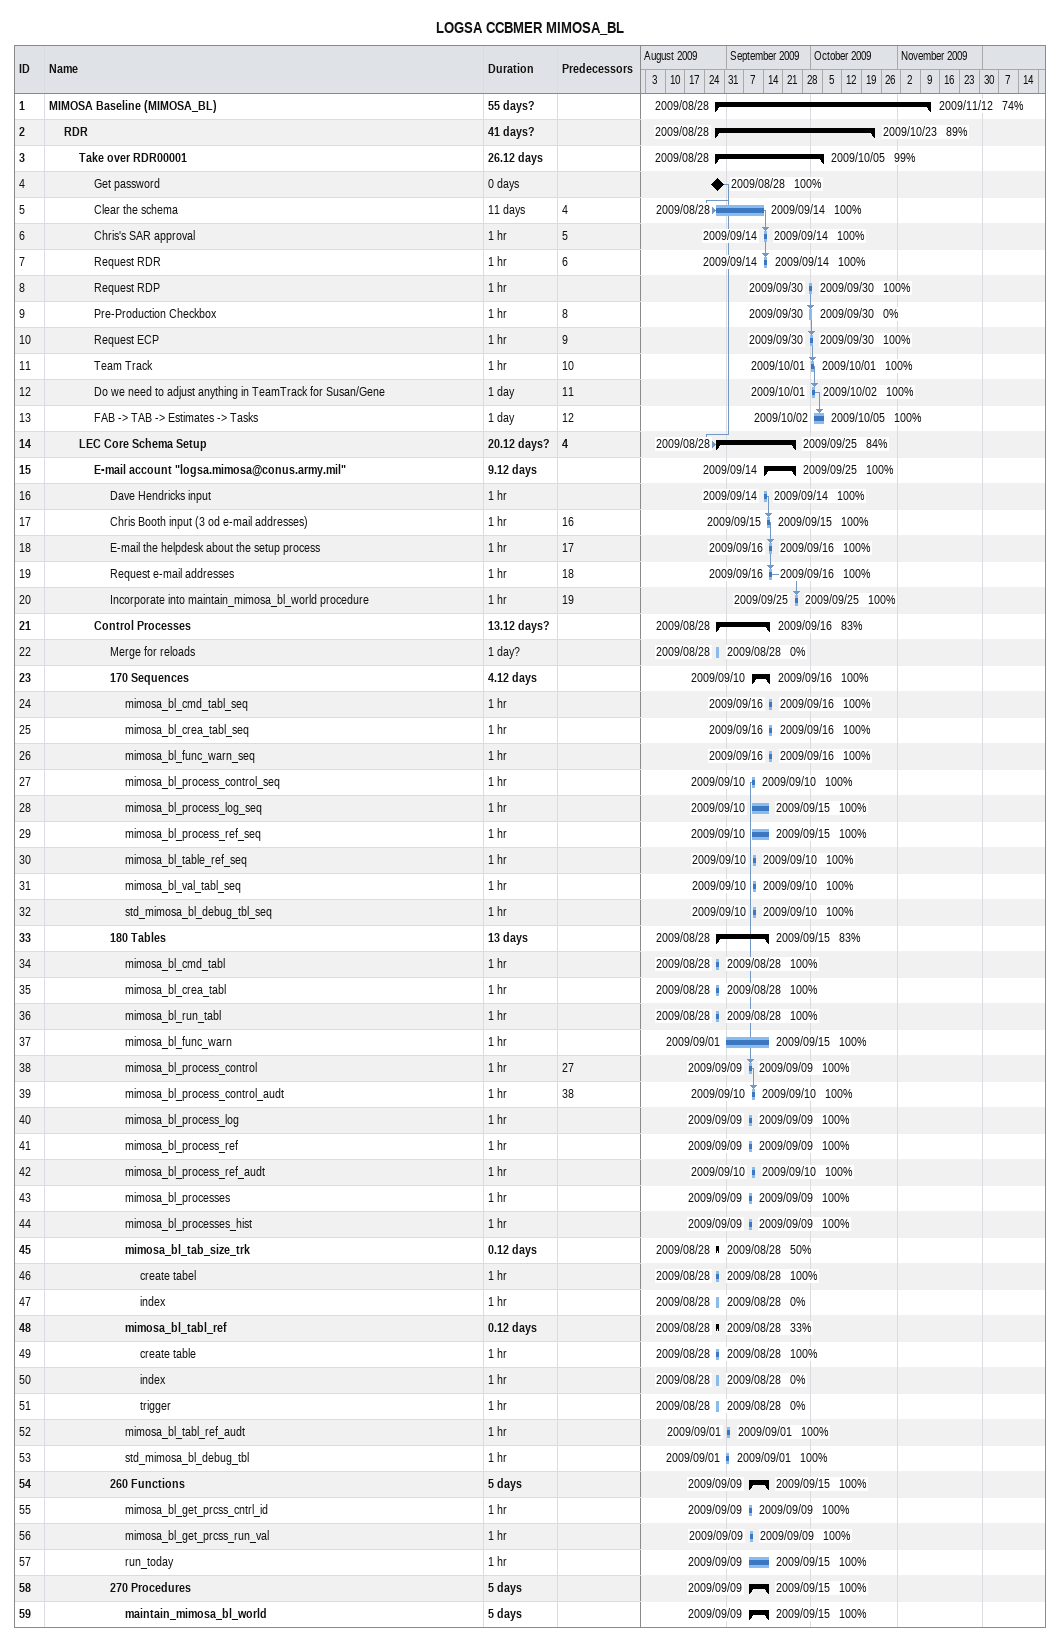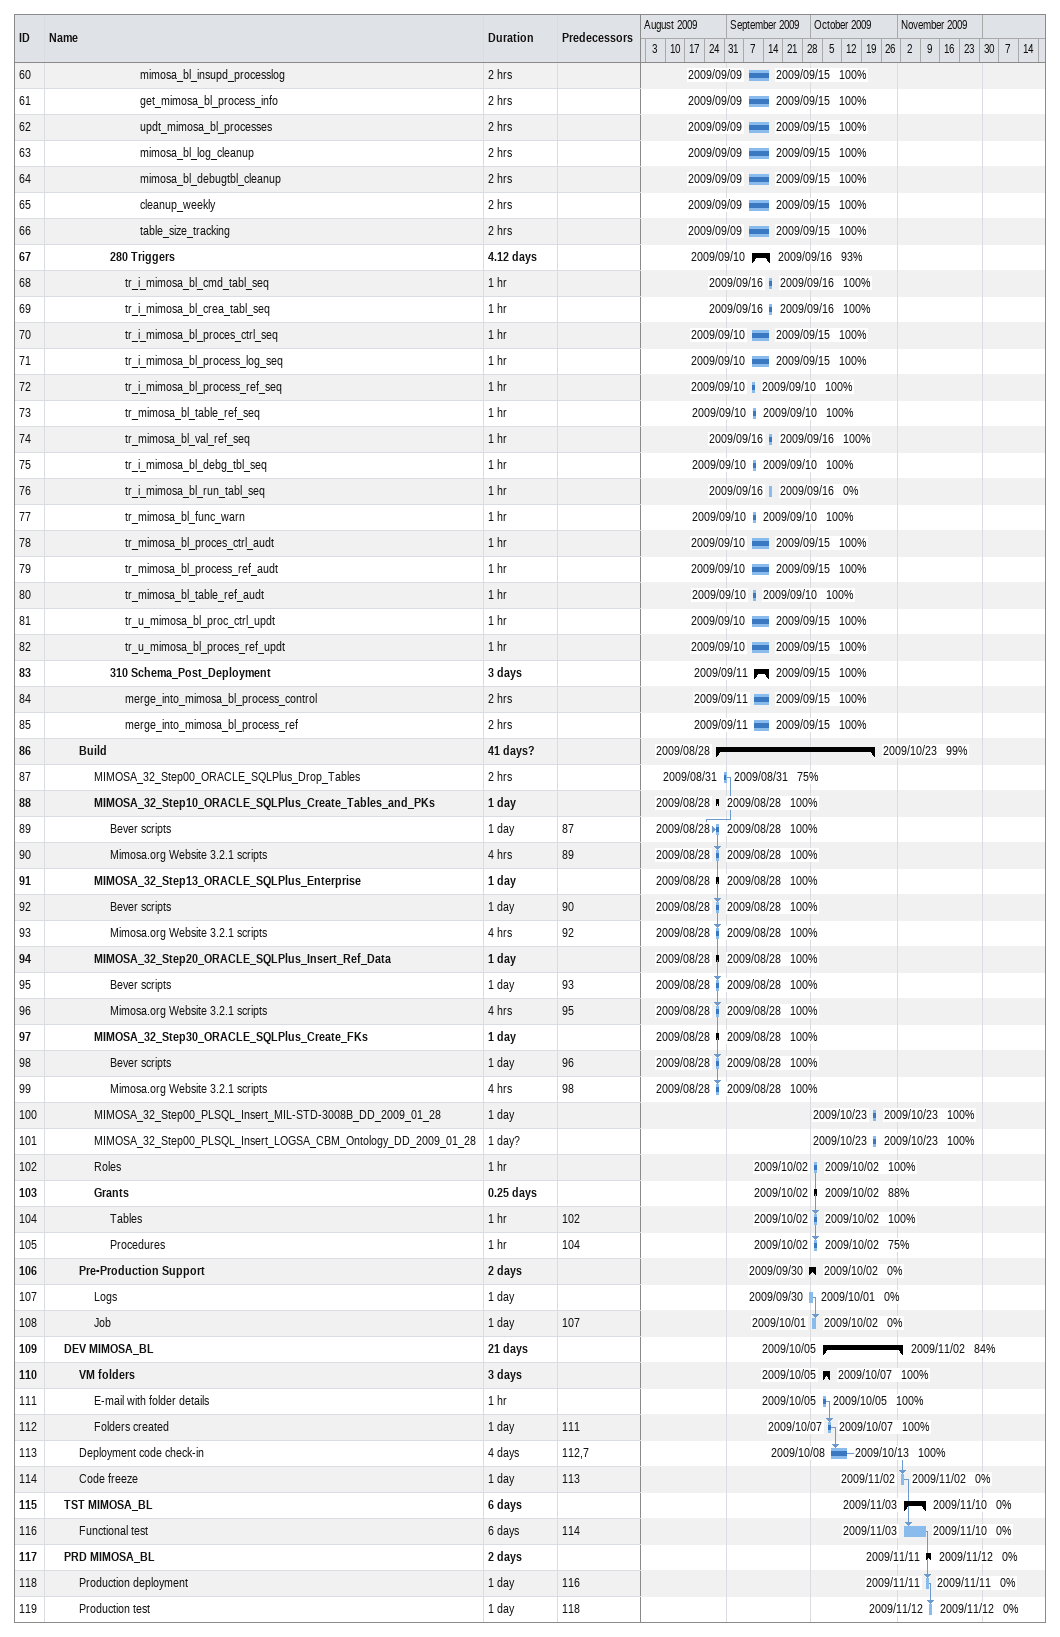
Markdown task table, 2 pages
LOGSA CCBMER MIMOSA_BL

| ID | Level | Task | Duration | Start | Finish | Predecessors | % complete |
|---|---|---|---|---|---|---|---|
| 1 | 1 | **MIMOSA Baseline (MIMOSA_BL)** | 55d? | 2009-08-28 | 2009-11-12 |  | 74 |
| 2 | 2 | **RDR** | 41d? | 2009-08-28 | 2009-10-23 |  | 89 |
| 3 | 3 | **Take over RDR00001** | 26.12d | 2009-08-28 | 2009-10-05 |  | 99 |
| 4 | 4 | Get password | 0d | 2009-08-28 | 2009-08-28 |  | 100 |
| 5 | 4 | Clear the schema | 11d | 2009-08-28 | 2009-09-14 | 4 | 100 |
| 6 | 4 | Chris's SAR approval | 1h | 2009-09-14 | 2009-09-14 | 5 | 100 |
| 7 | 4 | Request RDR | 1h | 2009-09-14 | 2009-09-14 | 6 | 100 |
| 8 | 4 | Request RDP | 1h | 2009-09-30 | 2009-09-30 |  | 100 |
| 9 | 4 | Pre-Production Checkbox | 1h | 2009-09-30 | 2009-09-30 | 8 | 0 |
| 10 | 4 | Request ECP | 1h | 2009-09-30 | 2009-09-30 | 9 | 100 |
| 11 | 4 | Team Track | 1h | 2009-10-01 | 2009-10-01 | 10 | 100 |
| 12 | 4 | Do we need to adjust anything in TeamTrack for Susan/Gene | 1d | 2009-10-01 | 2009-10-02 | 11 | 100 |
| 13 | 4 | FAB -> TAB -> Estimates -> Tasks | 1d | 2009-10-02 | 2009-10-05 | 12 | 100 |
| 14 | 3 | **LEC Core Schema Setup** | 20.12d? | 2009-08-28 | 2009-09-25 | 4 | 84 |
| 15 | 4 | **E-mail account "logsa.mimosa@conus.army.mil"** | 9.12d | 2009-09-14 | 2009-09-25 |  | 100 |
| 16 | 5 | Dave Hendricks input | 1h | 2009-09-14 | 2009-09-14 |  | 100 |
| 17 | 5 | Chris Booth input (3 od e-mail addresses) | 1h | 2009-09-15 | 2009-09-15 | 16 | 100 |
| 18 | 5 | E-mail the helpdesk about the setup process | 1h | 2009-09-16 | 2009-09-16 | 17 | 100 |
| 19 | 5 | Request e-mail addresses | 1h | 2009-09-16 | 2009-09-16 | 18 | 100 |
| 20 | 5 | Incorporate into maintain_mimosa_bl_world procedure | 1h | 2009-09-25 | 2009-09-25 | 19 | 100 |
| 21 | 4 | **Control Processes** | 13.12d? | 2009-08-28 | 2009-09-16 |  | 83 |
| 22 | 5 | Merge for reloads | 1d? | 2009-08-28 | 2009-08-28 |  | 0 |
| 23 | 5 | **170 Sequences** | 4.12d | 2009-09-10 | 2009-09-16 |  | 100 |
| 24 | 6 | mimosa_bl_cmd_tabl_seq | 1h | 2009-09-16 | 2009-09-16 |  | 100 |
| 25 | 6 | mimosa_bl_crea_tabl_seq | 1h | 2009-09-16 | 2009-09-16 |  | 100 |
| 26 | 6 | mimosa_bl_func_warn_seq | 1h | 2009-09-16 | 2009-09-16 |  | 100 |
| 27 | 6 | mimosa_bl_process_control_seq | 1h | 2009-09-10 | 2009-09-10 |  | 100 |
| 28 | 6 | mimosa_bl_process_log_seq | 1h | 2009-09-10 | 2009-09-15 |  | 100 |
| 29 | 6 | mimosa_bl_process_ref_seq | 1h | 2009-09-10 | 2009-09-15 |  | 100 |
| 30 | 6 | mimosa_bl_table_ref_seq | 1h | 2009-09-10 | 2009-09-10 |  | 100 |
| 31 | 6 | mimosa_bl_val_tabl_seq | 1h | 2009-09-10 | 2009-09-10 |  | 100 |
| 32 | 6 | std_mimosa_bl_debug_tbl_seq | 1h | 2009-09-10 | 2009-09-10 |  | 100 |
| 33 | 5 | **180 Tables** | 13d | 2009-08-28 | 2009-09-15 |  | 83 |
| 34 | 6 | mimosa_bl_cmd_tabl | 1h | 2009-08-28 | 2009-08-28 |  | 100 |
| 35 | 6 | mimosa_bl_crea_tabl | 1h | 2009-08-28 | 2009-08-28 |  | 100 |
| 36 | 6 | mimosa_bl_run_tabl | 1h | 2009-08-28 | 2009-08-28 |  | 100 |
| 37 | 6 | mimosa_bl_func_warn | 1h | 2009-09-01 | 2009-09-15 |  | 100 |
| 38 | 6 | mimosa_bl_process_control | 1h | 2009-09-09 | 2009-09-09 | 27 | 100 |
| 39 | 6 | mimosa_bl_process_control_audt | 1h | 2009-09-10 | 2009-09-10 | 38 | 100 |
| 40 | 6 | mimosa_bl_process_log | 1h | 2009-09-09 | 2009-09-09 |  | 100 |
| 41 | 6 | mimosa_bl_process_ref | 1h | 2009-09-09 | 2009-09-09 |  | 100 |
| 42 | 6 | mimosa_bl_process_ref_audt | 1h | 2009-09-10 | 2009-09-10 |  | 100 |
| 43 | 6 | mimosa_bl_processes | 1h | 2009-09-09 | 2009-09-09 |  | 100 |
| 44 | 6 | mimosa_bl_processes_hist | 1h | 2009-09-09 | 2009-09-09 |  | 100 |
| 45 | 6 | **mimosa_bl_tab_size_trk** | 0.12d | 2009-08-28 | 2009-08-28 |  | 50 |
| 46 | 7 | create tabel | 1h | 2009-08-28 | 2009-08-28 |  | 100 |
| 47 | 7 | index | 1h | 2009-08-28 | 2009-08-28 |  | 0 |
| 48 | 6 | **mimosa_bl_tabl_ref** | 0.12d | 2009-08-28 | 2009-08-28 |  | 33 |
| 49 | 7 | create table | 1h | 2009-08-28 | 2009-08-28 |  | 100 |
| 50 | 7 | index | 1h | 2009-08-28 | 2009-08-28 |  | 0 |
| 51 | 7 | trigger | 1h | 2009-08-28 | 2009-08-28 |  | 0 |
| 52 | 6 | mimosa_bl_tabl_ref_audt | 1h | 2009-09-01 | 2009-09-01 |  | 100 |
| 53 | 6 | std_mimosa_bl_debug_tbl | 1h | 2009-09-01 | 2009-09-01 |  | 100 |
| 54 | 5 | **260 Functions** | 5d | 2009-09-09 | 2009-09-15 |  | 100 |
| 55 | 6 | mimosa_bl_get_prcss_cntrl_id | 1h | 2009-09-09 | 2009-09-09 |  | 100 |
| 56 | 6 | mimosa_bl_get_prcss_run_val | 1h | 2009-09-09 | 2009-09-09 |  | 100 |
| 57 | 6 | run_today | 1h | 2009-09-09 | 2009-09-15 |  | 100 |
| 58 | 5 | **270 Procedures** | 5d | 2009-09-09 | 2009-09-15 |  | 100 |
| 59 | 6 | **maintain_mimosa_bl_world** | 5d | 2009-09-09 | 2009-09-15 |  | 100 |
| 60 | 7 | mimosa_bl_insupd_processlog | 2h | 2009-09-09 | 2009-09-15 |  | 100 |
| 61 | 7 | get_mimosa_bl_process_info | 2h | 2009-09-09 | 2009-09-15 |  | 100 |
| 62 | 7 | updt_mimosa_bl_processes | 2h | 2009-09-09 | 2009-09-15 |  | 100 |
| 63 | 7 | mimosa_bl_log_cleanup | 2h | 2009-09-09 | 2009-09-15 |  | 100 |
| 64 | 7 | mimosa_bl_debugtbl_cleanup | 2h | 2009-09-09 | 2009-09-15 |  | 100 |
| 65 | 7 | cleanup_weekly | 2h | 2009-09-09 | 2009-09-15 |  | 100 |
| 66 | 7 | table_size_tracking | 2h | 2009-09-09 | 2009-09-15 |  | 100 |
| 67 | 5 | **280 Triggers** | 4.12d | 2009-09-10 | 2009-09-16 |  | 93 |
| 68 | 6 | tr_i_mimosa_bl_cmd_tabl_seq | 1h | 2009-09-16 | 2009-09-16 |  | 100 |
| 69 | 6 | tr_i_mimosa_bl_crea_tabl_seq | 1h | 2009-09-16 | 2009-09-16 |  | 100 |
| 70 | 6 | tr_i_mimosa_bl_proces_ctrl_seq | 1h | 2009-09-10 | 2009-09-15 |  | 100 |
| 71 | 6 | tr_i_mimosa_bl_process_log_seq | 1h | 2009-09-10 | 2009-09-15 |  | 100 |
| 72 | 6 | tr_i_mimosa_bl_process_ref_seq | 1h | 2009-09-10 | 2009-09-10 |  | 100 |
| 73 | 6 | tr_mimosa_bl_table_ref_seq | 1h | 2009-09-10 | 2009-09-10 |  | 100 |
| 74 | 6 | tr_mimosa_bl_val_ref_seq | 1h | 2009-09-16 | 2009-09-16 |  | 100 |
| 75 | 6 | tr_i_mimosa_bl_debg_tbl_seq | 1h | 2009-09-10 | 2009-09-10 |  | 100 |
| 76 | 6 | tr_i_mimosa_bl_run_tabl_seq | 1h | 2009-09-16 | 2009-09-16 |  | 0 |
| 77 | 6 | tr_mimosa_bl_func_warn | 1h | 2009-09-10 | 2009-09-10 |  | 100 |
| 78 | 6 | tr_mimosa_bl_proces_ctrl_audt | 1h | 2009-09-10 | 2009-09-15 |  | 100 |
| 79 | 6 | tr_mimosa_bl_process_ref_audt | 1h | 2009-09-10 | 2009-09-15 |  | 100 |
| 80 | 6 | tr_mimosa_bl_table_ref_audt | 1h | 2009-09-10 | 2009-09-10 |  | 100 |
| 81 | 6 | tr_u_mimosa_bl_proc_ctrl_updt | 1h | 2009-09-10 | 2009-09-15 |  | 100 |
| 82 | 6 | tr_u_mimosa_bl_proces_ref_updt | 1h | 2009-09-10 | 2009-09-15 |  | 100 |
| 83 | 5 | **310 Schema_Post_Deployment** | 3d | 2009-09-11 | 2009-09-15 |  | 100 |
| 84 | 6 | merge_into_mimosa_bl_process_control | 2h | 2009-09-11 | 2009-09-15 |  | 100 |
| 85 | 6 | merge_into_mimosa_bl_process_ref | 2h | 2009-09-11 | 2009-09-15 |  | 100 |
| 86 | 3 | **Build** | 41d? | 2009-08-28 | 2009-10-23 |  | 99 |
| 87 | 4 | MIMOSA_32_Step00_ORACLE_SQLPlus_Drop_Tables | 2h | 2009-08-31 | 2009-08-31 |  | 75 |
| 88 | 4 | **MIMOSA_32_Step10_ORACLE_SQLPlus_Create_Tables_and_PKs** | 1d | 2009-08-28 | 2009-08-28 |  | 100 |
| 89 | 5 | Bever scripts | 1d | 2009-08-28 | 2009-08-28 | 87 | 100 |
| 90 | 5 | Mimosa.org Website 3.2.1 scripts | 4h | 2009-08-28 | 2009-08-28 | 89 | 100 |
| 91 | 4 | **MIMOSA_32_Step13_ORACLE_SQLPlus_Enterprise** | 1d | 2009-08-28 | 2009-08-28 |  | 100 |
| 92 | 5 | Bever scripts | 1d | 2009-08-28 | 2009-08-28 | 90 | 100 |
| 93 | 5 | Mimosa.org Website 3.2.1 scripts | 4h | 2009-08-28 | 2009-08-28 | 92 | 100 |
| 94 | 4 | **MIMOSA_32_Step20_ORACLE_SQLPlus_Insert_Ref_Data** | 1d | 2009-08-28 | 2009-08-28 |  | 100 |
| 95 | 5 | Bever scripts | 1d | 2009-08-28 | 2009-08-28 | 93 | 100 |
| 96 | 5 | Mimosa.org Website 3.2.1 scripts | 4h | 2009-08-28 | 2009-08-28 | 95 | 100 |
| 97 | 4 | **MIMOSA_32_Step30_ORACLE_SQLPlus_Create_FKs** | 1d | 2009-08-28 | 2009-08-28 |  | 100 |
| 98 | 5 | Bever scripts | 1d | 2009-08-28 | 2009-08-28 | 96 | 100 |
| 99 | 5 | Mimosa.org Website 3.2.1 scripts | 4h | 2009-08-28 | 2009-08-28 | 98 | 100 |
| 100 | 4 | MIMOSA_32_Step00_PLSQL_Insert_MIL-STD-3008B_DD_2009_01_28 | 1d | 2009-10-23 | 2009-10-23 |  | 100 |
| 101 | 4 | MIMOSA_32_Step00_PLSQL_Insert_LOGSA_CBM_Ontology_DD_2009_01_28 | 1d? | 2009-10-23 | 2009-10-23 |  | 100 |
| 102 | 4 | Roles | 1h | 2009-10-02 | 2009-10-02 |  | 100 |
| 103 | 4 | **Grants** | 0.25d | 2009-10-02 | 2009-10-02 |  | 88 |
| 104 | 5 | Tables | 1h | 2009-10-02 | 2009-10-02 | 102 | 100 |
| 105 | 5 | Procedures | 1h | 2009-10-02 | 2009-10-02 | 104 | 75 |
| 106 | 3 | **Pre-Production Support** | 2d | 2009-09-30 | 2009-10-02 |  | 0 |
| 107 | 4 | Logs | 1d | 2009-09-30 | 2009-10-01 |  | 0 |
| 108 | 4 | Job | 1d | 2009-10-01 | 2009-10-02 | 107 | 0 |
| 109 | 2 | **DEV MIMOSA_BL** | 21d | 2009-10-05 | 2009-11-02 |  | 84 |
| 110 | 3 | **VM folders** | 3d | 2009-10-05 | 2009-10-07 |  | 100 |
| 111 | 4 | E-mail with folder details | 1h | 2009-10-05 | 2009-10-05 |  | 100 |
| 112 | 4 | Folders created | 1d | 2009-10-07 | 2009-10-07 | 111 | 100 |
| 113 | 3 | Deployment code check-in | 4d | 2009-10-08 | 2009-10-13 | 112, 7 | 100 |
| 114 | 3 | Code freeze | 1d | 2009-11-02 | 2009-11-02 | 113 | 0 |
| 115 | 2 | **TST MIMOSA_BL** | 6d | 2009-11-03 | 2009-11-10 |  | 0 |
| 116 | 3 | Functional test | 6d | 2009-11-03 | 2009-11-10 | 114 | 0 |
| 117 | 2 | **PRD MIMOSA_BL** | 2d | 2009-11-11 | 2009-11-12 |  | 0 |
| 118 | 3 | Production deployment | 1d | 2009-11-11 | 2009-11-11 | 116 | 0 |
| 119 | 3 | Production test | 1d | 2009-11-12 | 2009-11-12 | 118 | 0 |
